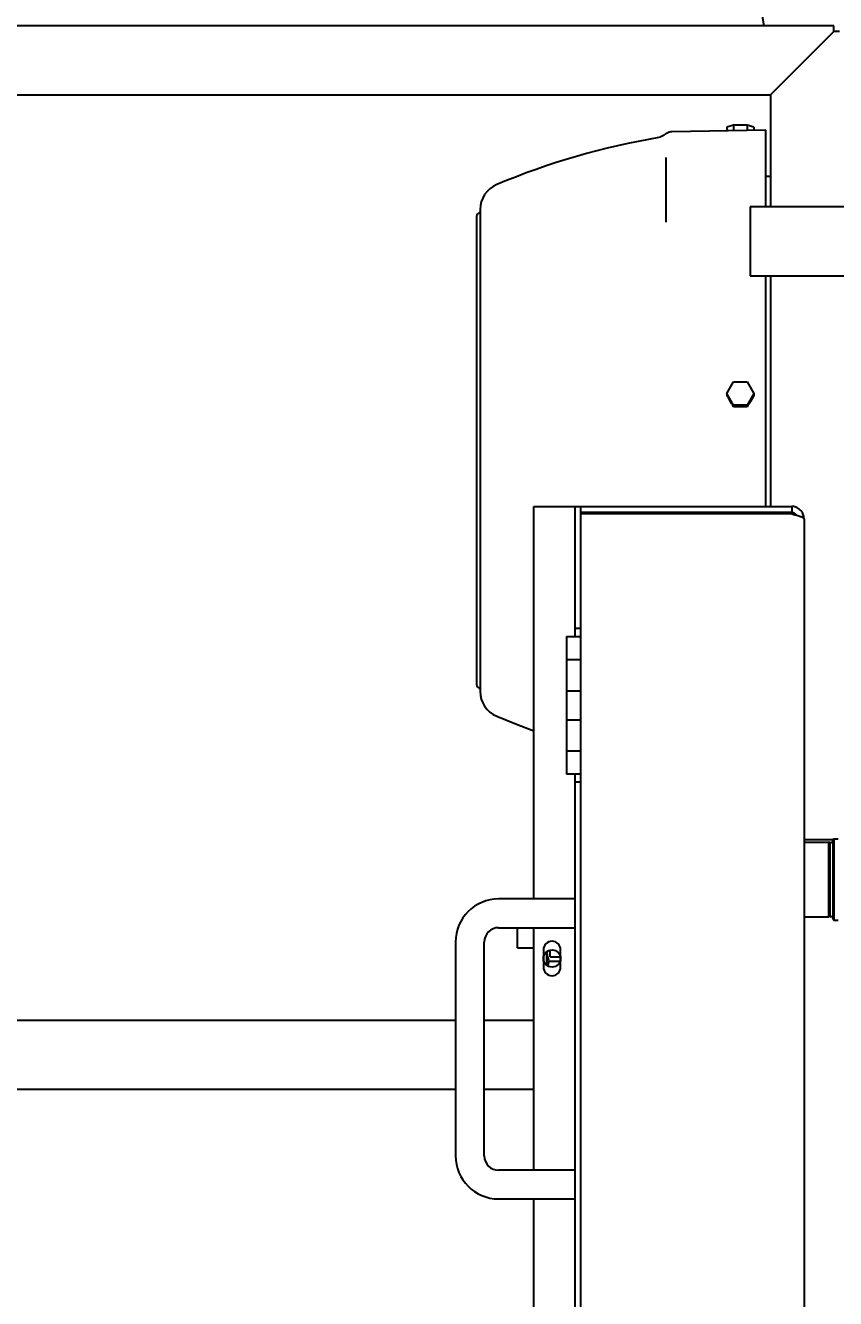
# Model space of a CAD drawing. Header units: millimetres. Extents: x 1293 to 41893, y 1011 to 26911.
# Drawn here: x 23450 to 23748.8, y 6616.4 to 7085.7 of the extents above; entities that cross this region are included whole.
import ezdxf

# ---------------------------------------------------------------- set-up
doc = ezdxf.new("R2010")
doc.units = ezdxf.units.MM
doc.header["$LTSCALE"] = 50
doc.layers.add('CAPA_1', color=7, linetype='Continuous')
doc.styles.add('SLDTEXTSTYLE0', font='TXT', dxfattribs={"width": 0.75})
doc.dimstyles.new('SLDDIMSTYLE0', dxfattribs={"dimtxt": 100, "dimasz": 100, "dimexe": 0, "dimexo": 0.0625, "dimgap": 25, "dimtad": 2, "dimdec": 0, "dimlfac": 1.5, "dimrnd": 1e-09, "dimzin": 12, "dimdsep": 46, "dimtxsty": 'SLDTEXTSTYLE0', "dimsah": 1, "dimcen": 0.09, "dimadec": 0, "dimazin": 3, "dimtfac": 1, "dimtdec": 0, "dimtofl": 0, "dimtmove": 0, "dimatfit": 3, "dimfxl": 1, "dimfrac": 2, "dimtolj": 1, "dimtzin": 12, "dimarcsym": 0})

# ---------------------------------------------------------------- blocks, each defined once
blk = doc.blocks.new('_D_28')
at = {"layer": 'CAPA_1', "transparency": 16777216}
for p, q in [((23097.89, 7144.96), (23097.89, 9212.28)), ((25942.46, 7144.96), (25942.46, 9212.28)), ((25942.46, 9162.28), (23097.89, 9162.28))]:
    blk.add_line(p, q, dxfattribs=at)
for points in [[(23097.89, 9162.28), (23197.89, 9146.89), (23197.89, 9177.66)], [(25942.46, 9162.28), (25842.46, 9177.66), (25842.46, 9146.89)]]:
    blk.add_solid(points, dxfattribs=at)
at = {"layer": 'CAPA_1', "transparency": 16777216, "insert": (24372.4, 9291.18), "char_height": 100, "attachment_point": 1, "style": 'SLDTEXTSTYLE0'}
blk.add_mtext('4267', dxfattribs=at)

msp = doc.modelspace()

# ---------------------------------------------------------------- linework, layer by layer
at = {"color": 7, "linetype": 'Continuous', "lineweight": 25}
for p, q in [((23722.4155087, 7085.5262403), (23509.7866525, 8380.2996999)), ((23748.1346964, 7085.5262403), (23136.9553631, 7085.5262403)), ((23746.1026964, 7081.4622403), (23748.1346964, 7083.4942403)), ((23748.1346964, 7083.4942403), (23748.1346964, 7085.5262403)), ((23750.1666964, 7083.4942403), (23748.1346964, 7083.4942403)), ((23728.8306964, 7064.1902403), (23746.1026964, 7081.4622403)), ((23724.7666964, 7060.1262403), (23728.8306964, 7064.1902403)), ((23160.6400298, 7060.1262403), (23724.7666964, 7060.1262403)), ((23724.7666964, 7060.1262403), (23724.7666964, 7018.8595736)), ((23685.546125, 7045.2887607), (23685.5462514, 7045.2868)), ((23723.0093631, 7047.1092403), (23688.4005091, 7046.5051405)), ((23688.4007473, 7046.4914954), (23688.4244103, 7046.5031261)), ((23711.1741786, 7048.9406363), (23708.6723274, 7048.1881609)), ((23708.6723274, 7048.1881609), (23708.6723274, 7046.8589864)), ((23711.1741786, 7048.9406363), (23711.1741786, 7046.9026564)), ((23716.1778809, 7048.9406363), (23711.1741786, 7048.9406363)), ((23716.1778809, 7048.9406363), (23716.1778809, 7046.9899963)), ((23718.6797321, 7048.1881609), (23716.1778809, 7048.9406363)), ((23718.6797321, 7048.1881609), (23718.6797321, 7047.0336663)), ((23723.0093631, 7018.8595736), (23723.0093631, 7047.1092403)), ((23683.6003345, 7044.3673789), (23683.6055532, 7044.3658679)), ((23686.3426964, 7036.643457), (23686.3378784, 7037.0559076)), ((23686.3426964, 7014.0605356), (23686.3426964, 7036.643457)), ((23724.7666964, 7030.0264228), (23723.0093631, 7030.0264228)), ((23617.6760298, 7016.7170217), (23617.3309377, 7016.6245546)), ((23617.6760298, 7017.8093415), (23617.6760298, 6840.2435041)), ((23717.2720298, 7018.8595736), (23717.2720298, 6993.4595736)), ((23801.9386964, 7018.8595736), (23717.2720298, 7018.8595736)), ((23616.3426964, 7015.3366535), (23616.3426964, 6842.7161921)), ((23686.3379846, 7013.1500728), (23686.3426964, 7014.0605356)), ((23717.2720298, 6993.4595736), (23801.9386964, 6993.4595736)), ((23723.0093631, 6908.4014528), (23723.0093631, 6993.4595736)), ((23724.7666964, 6993.4595736), (23724.7666964, 6908.4014528)), ((23708.6723274, 6950.0378523), (23711.1741786, 6954.3053525)), ((23711.1741786, 6954.3053525), (23716.1778809, 6954.3053525)), ((23716.1778809, 6954.3053525), (23718.6797321, 6950.0378523)), ((23711.1741786, 6945.770352), (23708.6723274, 6950.0378523)), ((23708.6723274, 6950.0378523), (23708.6723274, 6949.3576862)), ((23718.6797321, 6950.0378523), (23716.1778809, 6945.770352)), ((23718.6797321, 6950.0378523), (23718.6797321, 6949.388019)), ((23716.1778809, 6945.770352), (23711.1741786, 6945.770352)), ((23711.1741786, 6945.770352), (23711.1741786, 6945.0879731)), ((23716.1778809, 6945.1031447), (23711.1741786, 6945.0879731)), ((23716.1778809, 6945.770352), (23716.1778809, 6945.1031447)), ((23637.5255298, 6763.6931195), (23637.5255298, 6908.4014528)), ((23637.5255298, 6908.4014528), (23732.5815298, 6908.4014528)), ((23652.5815298, 6908.4014528), (23652.5815298, 6860.4681195)), ((23654.8588631, 6208.4014528), (23654.8588631, 6908.4014528)), ((23732.5815298, 6906.1241195), (23654.8588631, 6906.1241195)), ((23732.5815298, 6905.652715), (23654.8588631, 6905.652715)), ((23723.0093631, 6905.652715), (23723.0093631, 6906.1241195)), ((23724.7666964, 6906.1241195), (23724.7666964, 6905.652715)), ((23732.5815298, 6908.4014528), (23732.5815298, 6906.1241195)), ((23737.1361964, 6903.8467861), (23737.1361964, 6212.9561195)), ((23654.8588631, 6863.4014528), (23652.5815298, 6863.4014528)), ((23649.4769298, 6860.4681195), (23649.4769298, 6852.0014528)), ((23649.4769298, 6860.4681195), (23654.8588631, 6860.4681195)), ((23649.4769298, 6852.0014528), (23654.8588631, 6852.0014528)), ((23649.5015298, 6852.0014528), (23649.5015298, 6840.3597861)), ((23654.8348631, 6840.3597861), (23654.8348631, 6852.0014528)), ((23617.3309377, 6841.428291), (23617.6760298, 6841.3358239)), ((23649.4769298, 6840.3597861), (23649.4769298, 6829.7764528)), ((23654.8588631, 6840.3597861), (23649.4769298, 6840.3597861)), ((23649.4769298, 6829.7764528), (23654.8588631, 6829.7764528)), ((23649.5015298, 6829.7764528), (23649.5015298, 6818.1347861)), ((23654.8348631, 6818.1347861), (23654.8348631, 6829.7764528)), ((23649.4769298, 6818.1347861), (23649.4769298, 6809.6681195)), ((23654.8588631, 6818.1347861), (23649.4769298, 6818.1347861)), ((23654.8588631, 6809.6681195), (23649.4769298, 6809.6681195)), ((23652.5815298, 6809.6681195), (23652.5815298, 6567.1347861)), ((23654.8588631, 6806.7347861), (23652.5815298, 6806.7347861)), ((23747.8141964, 6785.5262403), (23737.1361964, 6785.5262403)), ((23737.1361964, 6784.6597861), (23746.1475298, 6784.6597861)), ((23746.1475298, 6784.6597861), (23746.1475298, 6757.1431195)), ((23746.6451365, 6784.5264528), (23746.1475298, 6784.6597861)), ((23746.6451365, 6784.5264528), (23746.6451365, 6757.2764528)), ((23746.6451365, 6784.5264528), (23747.1475298, 6784.5264528)), ((23747.8141964, 6785.5681195), (23748.1475298, 6785.9014528)), ((23747.8141964, 6785.5681195), (23747.8141964, 6756.2347861)), ((23748.1475298, 6785.9014528), (23749.6808631, 6785.9014528)), ((23748.1475298, 6785.9014528), (23748.1475298, 6755.9014528)), ((23652.5815298, 6763.6931195), (23624.4981964, 6763.6931195)), ((23737.1361964, 6757.1431195), (23746.1475298, 6757.1431195)), ((23746.6451365, 6757.2764528), (23746.1475298, 6757.1431195)), ((23746.6451365, 6757.2764528), (23747.1475298, 6757.2764528)), ((23747.8141964, 6756.2347861), (23748.1475298, 6755.9014528)), ((23748.1475298, 6755.9014528), (23749.6808631, 6755.9014528)), ((23624.4981964, 6753.1097861), (23652.5815298, 6753.1097861)), ((23631.5093631, 6745.6802403), (23631.5093631, 6753.1097861)), ((23637.5255298, 6663.6931195), (23637.5255298, 6753.1097861)), ((23608.6231964, 6747.8181195), (23608.6231964, 6668.9847861)), ((23619.2065298, 6668.9847861), (23619.2065298, 6747.8181195)), ((23631.5093631, 6745.6802403), (23637.5255298, 6745.6802403)), ((23637.5255298, 6745.5865284), (23637.5093631, 6745.5703618)), ((23637.5093631, 6735.9703618), (23637.5093631, 6745.5703618)), ((23641.0155298, 6744.9114528), (23641.0155298, 6738.5581195)), ((23643.5093631, 6742.3469069), (23643.5093631, 6744.8354899)), ((23647.3688631, 6738.5581195), (23647.3688631, 6744.9114528)), ((23642.2426964, 6739.2287784), (23642.2426964, 6744.2407939)), ((23642.637703, 6739.0388613), (23643.1015652, 6740.7703618)), ((23643.1015652, 6740.7703618), (23647.2171775, 6740.7703618)), ((23643.5093631, 6742.3469069), (23647.3076311, 6742.3469069)), ((23637.5093631, 6735.9703618), (23637.5255298, 6735.9541951)), ((23637.5255298, 6723.8297403), (23637.5093631, 6723.8135736)), ((23637.5093631, 6718.8595736), (23637.5093631, 6723.8135736)), ((23608.6231964, 6718.8595736), (23160.6400298, 6718.8595736)), ((23637.5255298, 6718.8595736), (23619.2065298, 6718.8595736)), ((23608.6231964, 6693.4595736), (23160.6400298, 6693.4595736)), ((23637.5255298, 6693.4595736), (23619.2065298, 6693.4595736)), ((23652.5815298, 6663.6931195), (23624.4981964, 6663.6931195)), ((23624.4981964, 6653.1097861), (23652.5815298, 6653.1097861)), ((23637.5255298, 6463.6931195), (23637.5255298, 6653.1097861))]:
    msp.add_line(p, q, dxfattribs=at)
at = {"color": 7, "linetype": 'Continuous', "lineweight": 25, "flags": 128}
msp.add_lwpolyline([(23623.7957071, 6831.0270462), (23631.0291855, 6828.1039009), (23637.5255298, 6825.6826591)], dxfattribs=at)
at = {"color": 7, "linetype": 'Continuous', "lineweight": 25}
msp.add_circle((23644.1921964, 6741.7347861), 3.175, dxfattribs=at)
for centre, radius, start, end in [((23728.5644196, 6778.1814366), 270, 99.586846959, 112.832116704), ((23627.6760298, 7017.8093415), 10, 112.832116704, 180), ((23617.6760298, 7015.3366535), 1.3333333, 105, 180), ((23617.6760298, 6842.7161921), 1.3333333, 180, 255), ((23627.6760298, 6840.2435041), 10, 180, 247.167883296), ((23747.1475298, 6785.1931195), 0.6666667, 270, 360), ((23624.4981964, 6747.8181195), 15.875, 90, 180), ((23747.1475298, 6756.6097861), 0.6666667, 0, 90), ((23624.4981964, 6747.8181195), 5.2916667, 90, 180), ((23644.1921964, 6744.9114528), 3.1766667, 0, 180), ((23644.1921964, 6738.5581195), 3.1766667, 180, 0), ((23624.4981964, 6668.9847861), 15.875, 180, 270), ((23624.4981964, 6668.9847861), 5.2916667, 180, 270)]:
    msp.add_arc(centre, radius, start, end, dxfattribs=at)
for points, knots in [([(23685.5538553, 7045.3663925), (23685.2525263, 7045.1295786), (23684.6576336, 7044.6620536), (23683.9547737, 7044.4948784), (23683.6079311, 7044.4123819)], [0, 0, 0, 0, 0.5065266646, 1, 1, 1, 1]), ([(23688.4242736, 7046.5044425), (23687.9348691, 7046.4586731), (23686.9001346, 7046.3619041), (23686.0095462, 7045.7016881), (23685.5401846, 7045.3537384)], [0, 0, 0, 0, 0.4729758695, 1, 1, 1, 1]), ([(23711.1741786, 6945.0879731), (23710.7071749, 6945.8862882), (23709.8732372, 6947.3118553), (23709.0392731, 6948.7325695), (23708.6723274, 6949.3576862)], [0, 0, 0, 0, 0.5599982676, 1, 1, 1, 1]), ([(23718.6797321, 6949.388019), (23718.2126256, 6948.5893306), (23717.3785354, 6947.1631501), (23716.5447365, 6945.7325718), (23716.1778809, 6945.1031447)], [0, 0, 0, 0, 0.56001912574, 1, 1, 1, 1]), ([(23737.1361964, 6903.8467861), (23737.0825992, 6904.3749598), (23736.9753991, 6905.4313626), (23736.1412731, 6906.8278054), (23734.9204037, 6907.859753), (23733.6499778, 6908.3439384), (23732.8526947, 6908.386856), (23732.5815298, 6908.4014528)], [0, 0, 0, 0, 0.2214458728, 0.4429150288, 0.6643842675, 0.8858533282, 1, 1, 1, 1]), ([(23734.3844322, 6905.1795485), (23734.3382619, 6905.2588136), (23734.1476579, 6905.5860419), (23733.5540631, 6905.9514542), (23732.9549577, 6906.1175436), (23732.625258, 6906.1233494), (23732.5815298, 6906.1241195)], [0, 0, 0, 0, 0.1292841894, 0.5337205546, 0.938157101, 1, 1, 1, 1]), ([(23732.5815298, 6905.652715), (23733.1097034, 6905.5193602), (23734.1661062, 6905.2526366), (23735.562549, 6904.8524905), (23736.5944967, 6904.4525447), (23737.078682, 6904.1165203), (23737.1215997, 6903.9152429), (23737.1361964, 6903.8467861)], [0, 0, 0, 0, 0.2214458728, 0.4429150288, 0.6643842675, 0.8858533282, 1, 1, 1, 1]), ([(23643.1015652, 6740.7703618), (23642.9419917, 6741.3031359), (23642.6411395, 6742.3076026), (23642.4267861, 6743.4933798), (23642.4202303, 6744.1368386), (23642.4186425, 6744.2926772)], [0, 0, 0, 0, 0.4611904809, 0.8695063589, 1, 1, 1, 1])]:
    msp.add_open_spline(points, degree=3, knots=knots, dxfattribs=at)

# ---------------------------------------------------------------- dimensions: what is measured, and where the dimension line sits
at = {"layer": 'CAPA_1'}
dim = msp.add_linear_dim(base=(23097.8900298, 9162.2750488), p1=(25942.4620298, 7081.4622403), p2=(23097.8900298, 7081.4622403), dimstyle='SLDDIMSTYLE0', dxfattribs=at)
dim.commit()
dim.dimension.update_dxf_attribs({"geometry": '_D_28', "text_midpoint": (24520.1760298, 9162.2750488), "dimtype": 160})

doc.saveas('drawing.dxf')
